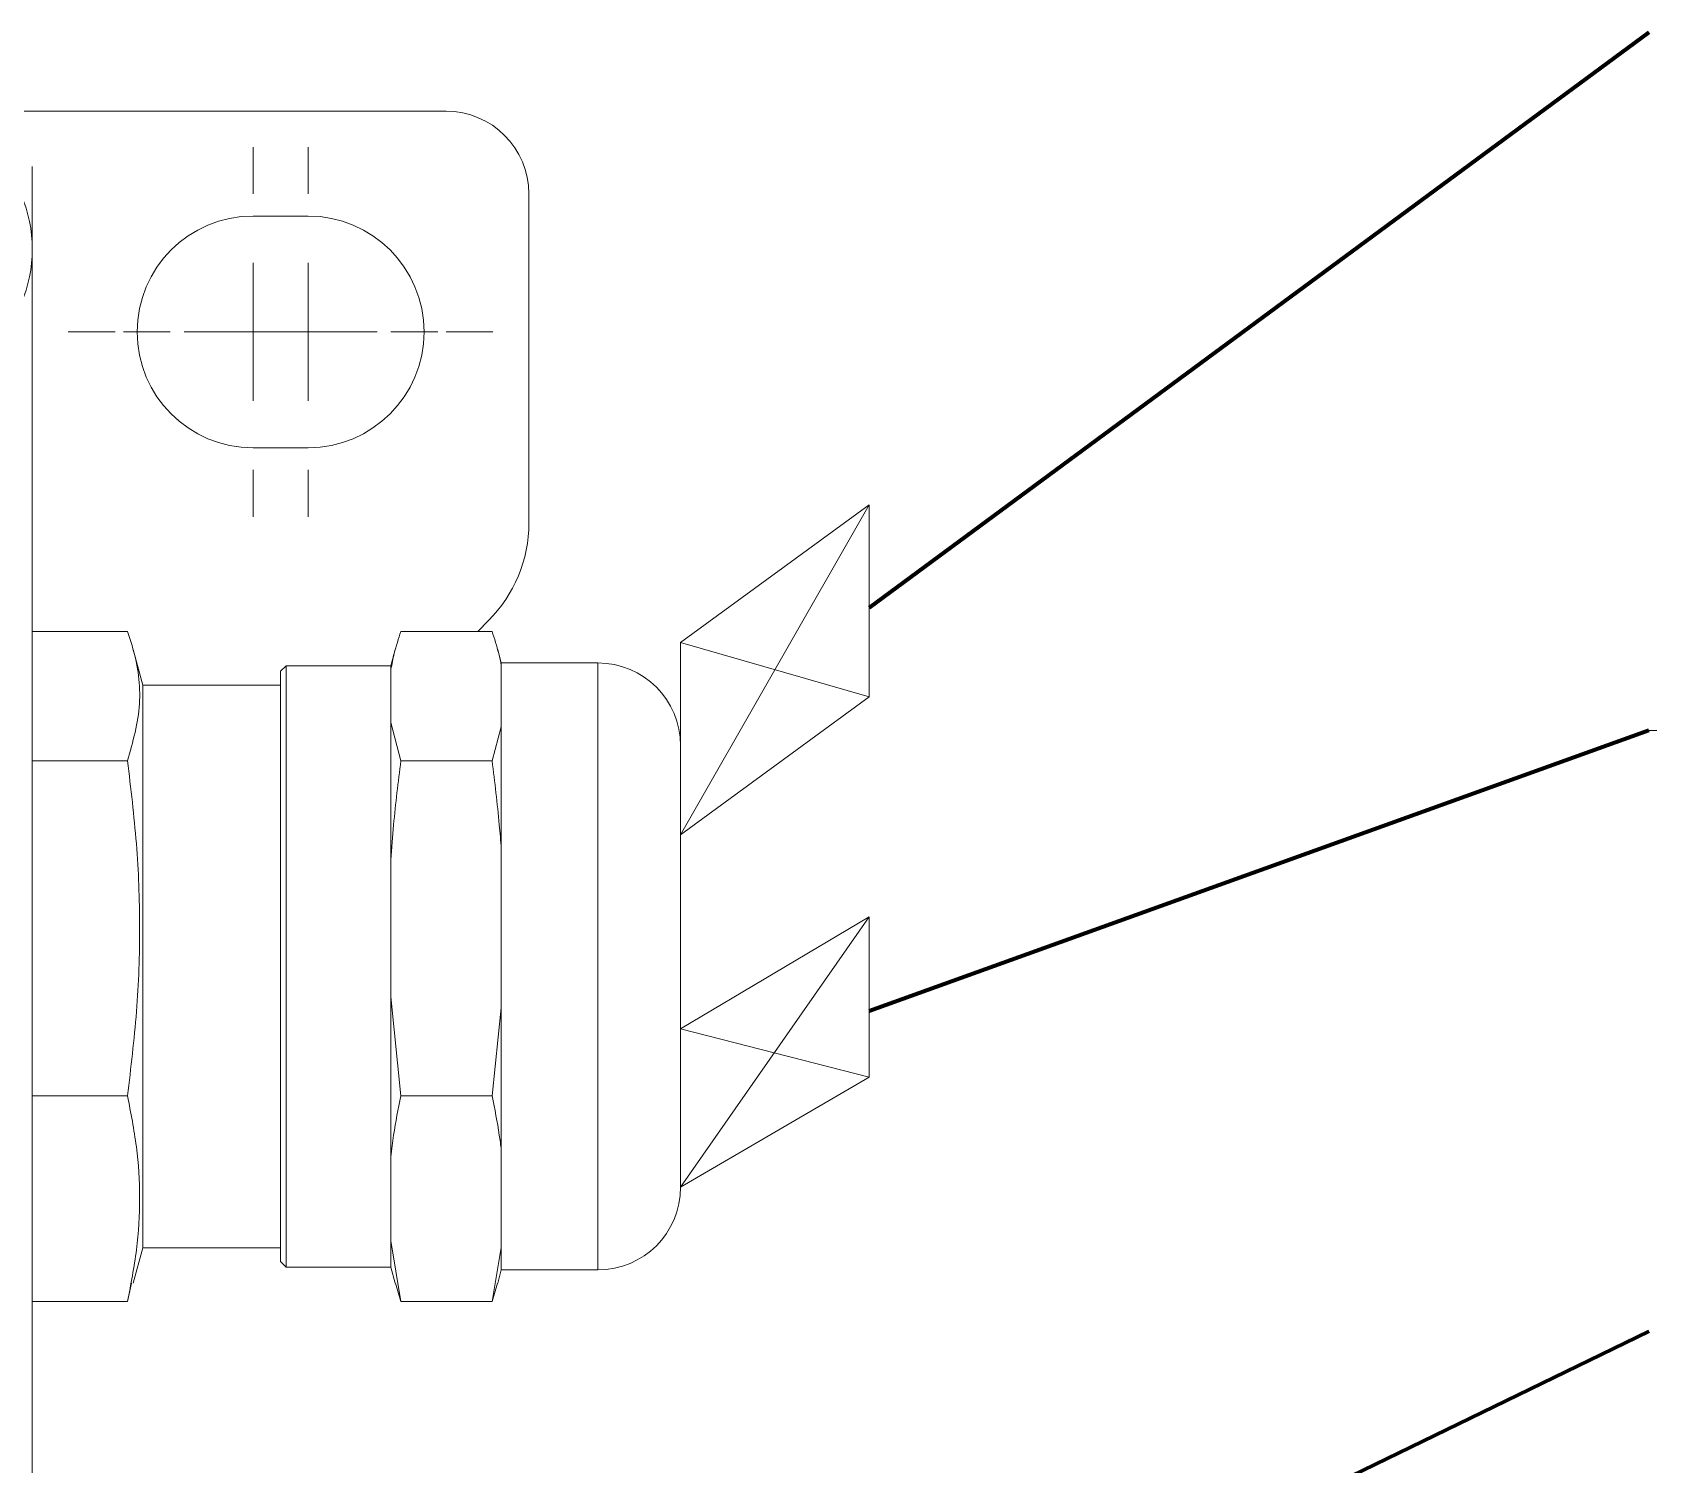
# Model space of a CAD drawing. Extents: x -5608 to -3197, y -2048 to 96.
# Drawn here: x -3838.6 to -3759.5, y -926.3 to -856.2 of the extents above; entities that cross this region are included whole.
import ezdxf

# ---------------------------------------------------------------- set-up
doc = ezdxf.new("R2010")
doc.units = 0
doc.header["$LTSCALE"] = 25.4
doc.header["$MEASUREMENT"] = 0
doc.linetypes.add('2', pattern=[4, 3, -1])
doc.linetypes.add('CENTER', pattern=[16, 13, -1, 1, -1])
doc.layers.get('0').update_dxf_attribs({"linetype": 'CONTINUOUS'})
doc.layers.add('center', color=1, linetype='CENTER', lineweight=15)
doc.layers.add('细线', color=4, linetype='CONTINUOUS', lineweight=13)

msp = doc.modelspace()

# ---------------------------------------------------------------- linework, layer by layer
at = {"color": 7, "linetype": 'Continuous', "lineweight": 15}
for p, q in [((-3841.26, -860.041), (-3818.31, -860.041)), ((-3838.56, -1058.491), (-3838.56, -862.741)), ((-3814.26, -864.091), (-3814.26, -880.195)), ((-3827.76, -865.171), (-3825.06, -865.171)), ((-3825.06, -876.511), (-3827.76, -876.511)), ((-3816.763, -885.494), (-3816.237, -884.968)), ((-3833.902, -885.494), (-3838.56, -885.494)), ((-3816.062, -885.494), (-3820.522, -885.494)), ((-3833.16, -888.121), (-3833.625, -886.386)), ((-3820.798, -886.386), (-3821.01, -887.176)), ((-3815.61, -887.041), (-3815.785, -886.386)), ((-3826.14, -887.176), (-3826.41, -887.446)), ((-3826.41, -887.446), (-3826.41, -907.424)), ((-3821.01, -887.176), (-3826.14, -887.176)), ((-3826.14, -887.176), (-3826.14, -907.527)), ((-3821.01, -887.176), (-3821.01, -887.367)), ((-3821.01, -887.367), (-3821.01, -889.955)), ((-3810.885, -887.041), (-3815.61, -887.041)), ((-3815.61, -887.041), (-3815.61, -887.158)), ((-3815.61, -890.165), (-3815.61, -887.158)), ((-3815.61, -887.158), (-3815.61, -887.158)), ((-3826.41, -888.121), (-3833.16, -888.121)), ((-3833.16, -888.121), (-3833.16, -907.165)), ((-3821.01, -889.955), (-3821.01, -896.677)), ((-3820.522, -891.829), (-3821.01, -889.955)), ((-3816.062, -891.829), (-3815.61, -890.165)), ((-3815.61, -890.165), (-3815.61, -896.135)), ((-3815.61, -890.165), (-3815.61, -890.165)), ((-3806.835, -891.091), (-3806.835, -906.028)), ((-3833.902, -891.829), (-3838.56, -891.829)), ((-3816.062, -891.829), (-3820.522, -891.829)), ((-3815.61, -896.135), (-3815.61, -896.135)), ((-3815.61, -903.919), (-3815.61, -896.135)), ((-3821.01, -896.677), (-3821.01, -903.377)), ((-3820.522, -908.226), (-3821.01, -903.377)), ((-3821.01, -903.377), (-3821.01, -911.201)), ((-3816.062, -908.226), (-3815.61, -903.919)), ((-3815.61, -903.919), (-3815.61, -903.919)), ((-3815.61, -903.919), (-3815.61, -910.868)), ((-3806.835, -906.028), (-3806.835, -912.691)), ((-3833.16, -907.165), (-3833.16, -915.661)), ((-3826.41, -907.424), (-3826.41, -916.336)), ((-3826.14, -907.527), (-3826.14, -916.606)), ((-3833.902, -908.226), (-3838.56, -908.226)), ((-3816.062, -908.226), (-3820.522, -908.226)), ((-3821.01, -911.201), (-3821.01, -915.312)), ((-3815.61, -915.645), (-3815.61, -910.868)), ((-3815.61, -910.868), (-3815.61, -910.868)), ((-3833.625, -917.395), (-3833.16, -915.661)), ((-3833.16, -915.661), (-3826.41, -915.661)), ((-3821.01, -915.312), (-3821.01, -916.606)), ((-3820.522, -918.288), (-3821.01, -915.312)), ((-3816.062, -918.288), (-3815.61, -915.645)), ((-3815.61, -915.645), (-3815.61, -916.741)), ((-3815.61, -915.645), (-3815.61, -915.645)), ((-3826.41, -916.336), (-3826.14, -916.606)), ((-3826.14, -916.606), (-3821.01, -916.606)), ((-3821.01, -916.606), (-3820.798, -917.395)), ((-3815.785, -917.395), (-3815.61, -916.741)), ((-3815.61, -916.741), (-3810.885, -916.741)), ((-3833.902, -918.288), (-3833.71, -917.386)), ((-3820.794, -917.384), (-3820.522, -918.288)), ((-3815.79, -917.384), (-3816.062, -918.288)), ((-3833.902, -918.288), (-3838.56, -918.288)), ((-3816.062, -918.288), (-3820.522, -918.288))]:
    msp.add_line(p, q, dxfattribs=at)
at = {"color": 8, "linetype": 'Continuous', "lineweight": 15}
for p, q in [((-3810.885, -887.041), (-3810.885, -907.579)), ((-3810.885, -907.579), (-3810.885, -916.741))]:
    msp.add_line(p, q, dxfattribs=at)
at = {"color": 7, "linetype": 'Continuous', "lineweight": 15}
msp.add_circle((-3845.31, -866.791), 6.75, dxfattribs=at)
for centre, radius, start, end in [((-3818.31, -864.091), 4.05, 0, 90), ((-3827.76, -870.841), 5.67, 90, 270), ((-3825.06, -870.841), 5.67, 270, 90), ((-3821.01, -880.195), 6.75, 315, 0), ((-3810.885, -891.091), 4.05, 0, 90), ((-3810.885, -912.691), 4.05, 270, 0)]:
    msp.add_arc(centre, radius, start, end, dxfattribs=at)
for points, knots in [([(-3833.902, -885.494), (-3833.814, -885.759), (-3833.428, -886.935), (-3833.122, -889.059), (-3833.64, -890.901), (-3833.902, -891.829)], [0, 0, 0, 0, 0.1263301, 0.5597497, 1, 1, 1, 1]), ([(-3821.01, -887.367), (-3820.961, -887.104), (-3820.845, -886.478), (-3820.64, -885.855), (-3820.522, -885.494)], [0, 0, 0, 0, 0.419867, 1, 1, 1, 1]), ([(-3815.61, -887.158), (-3815.649, -886.965), (-3815.762, -886.409), (-3815.944, -885.855), (-3816.062, -885.494)], [0, 0, 0, 0, 0.347161, 1, 1, 1, 1]), ([(-3833.902, -891.829), (-3833.74, -893.177), (-3833.415, -895.874), (-3833.256, -899.974), (-3833.407, -904.101), (-3833.737, -906.851), (-3833.902, -908.226)], [0, 0, 0, 0, 0.247646, 0.49521, 0.747561, 1, 1, 1, 1]), ([(-3821.01, -896.677), (-3820.97, -896.103), (-3820.856, -894.482), (-3820.653, -892.869), (-3820.522, -891.829)], [0, 0, 0, 0, 0.354476, 1, 1, 1, 1]), ([(-3815.61, -896.135), (-3815.64, -895.742), (-3815.751, -894.302), (-3815.931, -892.869), (-3816.062, -891.829)], [0, 0, 0, 0, 0.2735688, 1, 1, 1, 1]), ([(-3833.902, -908.226), (-3833.74, -909.053), (-3833.415, -910.708), (-3833.256, -913.224), (-3833.407, -915.757), (-3833.737, -917.444), (-3833.902, -918.288)], [0, 0, 0, 0, 0.247646, 0.49521, 0.747561, 1, 1, 1, 1]), ([(-3821.01, -911.201), (-3820.97, -910.848), (-3820.856, -909.854), (-3820.653, -908.864), (-3820.522, -908.226)], [0, 0, 0, 0, 0.3544759, 1, 1, 1, 1]), ([(-3815.61, -910.868), (-3815.64, -910.627), (-3815.751, -909.743), (-3815.931, -908.864), (-3816.062, -908.226)], [0, 0, 0, 0, 0.2735688, 1, 1, 1, 1])]:
    msp.add_open_spline(points, degree=3, knots=knots, dxfattribs=at)
at = {"layer": 'center', "color": 0}
for p, q in [((-3827.76, -864.091), (-3827.76, -861.796)), ((-3825.06, -864.091), (-3825.06, -861.796)), ((-3827.76, -870.841), (-3827.76, -867.466)), ((-3825.06, -870.841), (-3825.06, -867.466)), ((-3834.51, -870.841), (-3836.805, -870.841)), ((-3831.81, -870.841), (-3834.105, -870.841)), ((-3827.76, -870.841), (-3831.135, -870.841)), ((-3825.06, -870.841), (-3828.435, -870.841)), ((-3827.76, -870.841), (-3827.76, -874.216)), ((-3827.76, -870.841), (-3824.385, -870.841)), ((-3825.06, -870.841), (-3825.06, -874.216)), ((-3825.06, -870.841), (-3821.685, -870.841)), ((-3821.01, -870.841), (-3818.715, -870.841)), ((-3818.31, -870.841), (-3816.015, -870.841)), ((-3827.76, -877.591), (-3827.76, -879.886)), ((-3825.06, -877.591), (-3825.06, -879.886))]:
    msp.add_line(p, q, dxfattribs=at)
at = {"layer": '细线', "color": 0, "linetype": 'ByBlock', "lineweight": 200}
msp.add_line((-3759.456, -856.182), (-3797.603, -884.345), dxfattribs=at)
at = {"layer": '细线', "color": 0, "linetype": 'ByBlock', "lineweight": 15}
for p, q in [((-3797.603, -879.299), (-3806.835, -886.045)), ((-3797.603, -879.299), (-3797.603, -888.702)), ((-3806.835, -886.045), (-3806.835, -891.091)), ((-3797.603, -888.702), (-3806.835, -895.447)), ((-3806.835, -904.936), (-3797.603, -899.471)), ((-3797.603, -899.471), (-3797.603, -904.546)), ((-3797.603, -907.306), (-3797.603, -904.546)), ((-3806.835, -912.691), (-3797.603, -907.306))]:
    msp.add_line(p, q, dxfattribs=at)
at = {"layer": '细线', "color": 0, "linetype": '2', "lineweight": 15}
for p, q in [((-3797.603, -879.299), (-3806.835, -895.447)), ((-3797.603, -888.702), (-3806.835, -886.045)), ((-3797.603, -899.471), (-3806.835, -912.691)), ((-3797.603, -907.306), (-3806.835, -904.936))]:
    msp.add_line(p, q, dxfattribs=at)
at = {"layer": '细线', "color": 0, "lineweight": 200}
for p, q in [((-3759.456, -890.351), (-3797.603, -904.087)), ((-3759.456, -919.761), (-3796.588, -937.781))]:
    msp.add_line(p, q, dxfattribs=at)
at = {"layer": '细线', "color": 0, "lineweight": 15}
msp.add_line((-3716.035, -890.351), (-3759.456, -890.351), dxfattribs=at)

doc.saveas('drawing.dxf')
